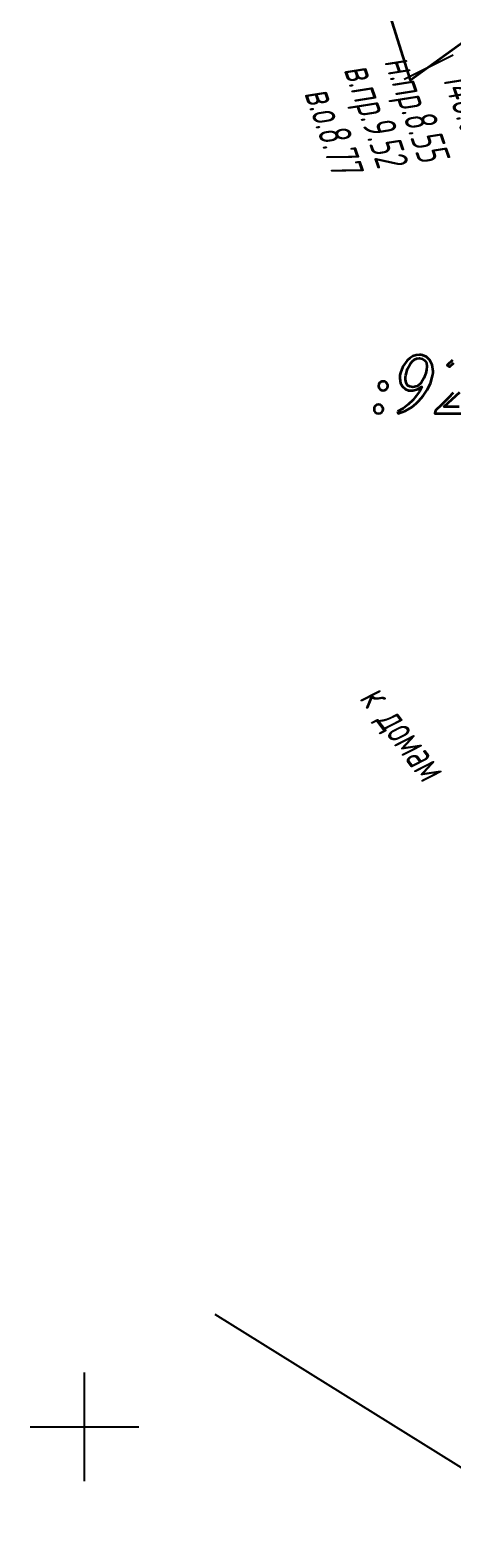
# Model space of a CAD drawing. Header units: millimetres. Extents: x -1799 to 6962, y -1020 to 4121.
# Drawn here: x 6788.4 to 6834.9, y -733.1 to -567.2 of the extents above; entities that cross this region are included whole.
import ezdxf

# ---------------------------------------------------------------- set-up
doc = ezdxf.new("R2010")
doc.units = ezdxf.units.MM
doc.linetypes.add('CONTI', pattern=[0])
doc.layers.add('10', color=1, linetype='Continuous', lineweight=35)
doc.layers.add('ОСЬ_ВЕРХ_ПОКРЫТИЯ_ОСЬ', color=1, linetype='Continuous', lineweight=30)
for name, color, linetype in [('NAD_MDEFAULT', 7, 'CONTI'), ('PI_OTDEFAULT', 172, 'CONTI'), ('SETKR', 2, 'CONTI'), ('SIT_LDEFAULT', 7, 'CONTI')]:
    doc.layers.add(name, color=color, linetype=linetype)
doc.styles.add('eskd', font='spds.shx', dxfattribs={"width": 1.2, "oblique": 15})

# ---------------------------------------------------------------- blocks, each defined once
blk = doc.blocks.new('BL_333')
at = {"color": 0}
for p, q in [((0, -6), (0, 6)), ((-6, 0), (6, 0))]:
    blk.add_line(p, q, dxfattribs=at)

msp = doc.modelspace()

# ---------------------------------------------------------------- linework, layer by layer
at = {"linetype": 'Continuous'}
msp.add_line((6939.63, -790.53), (6808.78, -708.96), dxfattribs=at)
at = {"layer": '10'}
for points in [[(6827.64, -564.45), (6830.28, -572.76), (6838.86, -566.52), (6843.14, -580.8), (6843.14, -580.8), (6853.11, -614.59), (6860.78, -669.62), (6861.35, -673.67), (6863.46, -688.74), (6868.23, -703.41), (6859.5, -712.66), (6864.4, -716.09), (6868.47, -727.07), (6863.26, -739.04)], [(6834.93, -603.63), (6834.36, -604.21), (6834.6, -604.38), (6835.07, -603.94)], [(6835, -607.27), (6834.49, -607.81), (6833.74, -608.56), (6833.06, -609.2), (6832.98, -609.55), (6836.58, -609.55)], [(6835.66, -608.79), (6834, -608.79), (6834.01, -608.75), (6835.75, -607.18)]]:
    msp.add_lwpolyline(points, dxfattribs=at)
for points in [[(6828.86, -609.3), (6828.96, -609.55), (6829.75, -609.23), (6830.44, -608.82), (6830.91, -608.44), (6831.24, -608.14), (6831.71, -607.59), (6832.15, -606.94), (6832.5, -606.24), (6832.71, -605.54), (6832.77, -605.23), (6832.79, -605.02), (6832.79, -604.9), (6832.69, -604.17), (6832.42, -603.63), (6832.05, -603.28), (6831.64, -603.09), (6831.46, -603.06), (6831.29, -603.06), (6830.91, -603.1), (6830.56, -603.21), (6830.24, -603.41), (6829.94, -603.68), (6829.47, -604.33), (6829.2, -605.03), (6829.13, -605.31), (6829.12, -605.63), (6829.19, -606.17), (6829.42, -606.57), (6829.74, -606.84), (6830.1, -606.98), (6830.26, -607), (6830.4, -607), (6830.48, -607), (6830.56, -607), (6831.1, -606.86), (6831.52, -606.59), (6831.57, -606.59), (6831.31, -607.09), (6830.98, -607.56), (6830.55, -608.07), (6830.05, -608.55), (6829.48, -608.97)], [(6831.49, -606.14), (6831.07, -606.5), (6830.55, -606.62), (6830.24, -606.57), (6829.99, -606.43), (6829.81, -606.16), (6829.75, -605.78), (6829.75, -605.54), (6829.78, -605.31), (6829.98, -604.62), (6830.31, -604.02), (6830.52, -603.77), (6830.76, -603.59), (6831.02, -603.48), (6831.3, -603.44), (6831.62, -603.5), (6831.88, -603.67), (6832.05, -603.95), (6832.11, -604.33), (6832.08, -604.7), (6832, -605.09), (6831.79, -605.65)], [(6826.93, -606.13), (6826.82, -606.29), (6826.79, -606.5), (6826.82, -606.71), (6826.94, -606.87), (6827.11, -606.97), (6827.29, -607), (6827.49, -606.97), (6827.65, -606.85), (6827.77, -606.69), (6827.8, -606.5), (6827.8, -606.45), (6827.8, -606.39), (6827.63, -606.11), (6827.48, -606.02), (6827.3, -605.99), (6827.11, -606.02)], [(6826.43, -608.68), (6826.31, -608.84), (6826.28, -609.04), (6826.31, -609.23), (6826.41, -609.4), (6826.57, -609.51), (6826.79, -609.55), (6826.98, -609.51), (6827.15, -609.4), (6827.26, -609.23), (6827.29, -609.04), (6827.29, -609.01), (6827.29, -608.98), (6827.12, -608.67), (6826.96, -608.57), (6826.79, -608.53), (6826.6, -608.57)]]:
    msp.add_lwpolyline(points, close=True, dxfattribs=at)
at = {"layer": 'SIT_LDEFAULT', "color": 7}
msp.add_line((6835.01, -570), (6829.62, -572.66), dxfattribs=at)
at = {"layer": 'ОСЬ_ВЕРХ_ПОКРЫТИЯ_ОСЬ'}
msp.add_lwpolyline([(6833.95, -524.52, -0.017489), (6872.98, -662.47)], format="xyb", dxfattribs=at)

# ---------------------------------------------------------------- block references
at = {"layer": 'SETKR', "color": 82}
msp.add_blockref('BL_333', (6794.35, -721.36), dxfattribs=at)

# ---------------------------------------------------------------- texts
at = {"layer": 'NAD_MDEFAULT', "color": 7, "style": 'eskd', "oblique": 10, "width": 0.8}
for s, rotation, p in [('в.пр.9.52', 289, (6822.9, -571.58)), ('н.пр.8.55', 289, (6827.37, -570.69)), ('в.о.8.77', 289, (6818.55, -574.19)), ('к домам', 307.1611, (6824.58, -640.99))]:
    msp.add_text(s, height=3.5, rotation=rotation, dxfattribs=at).set_placement(p)
at = {"layer": 'PI_OTDEFAULT', "color": 172, "style": 'eskd', "oblique": 10, "width": 0.8}
msp.add_text('148.03', height=3.5, rotation=289, dxfattribs=at).set_placement((6833.77, -572.43))

doc.saveas('drawing.dxf')
